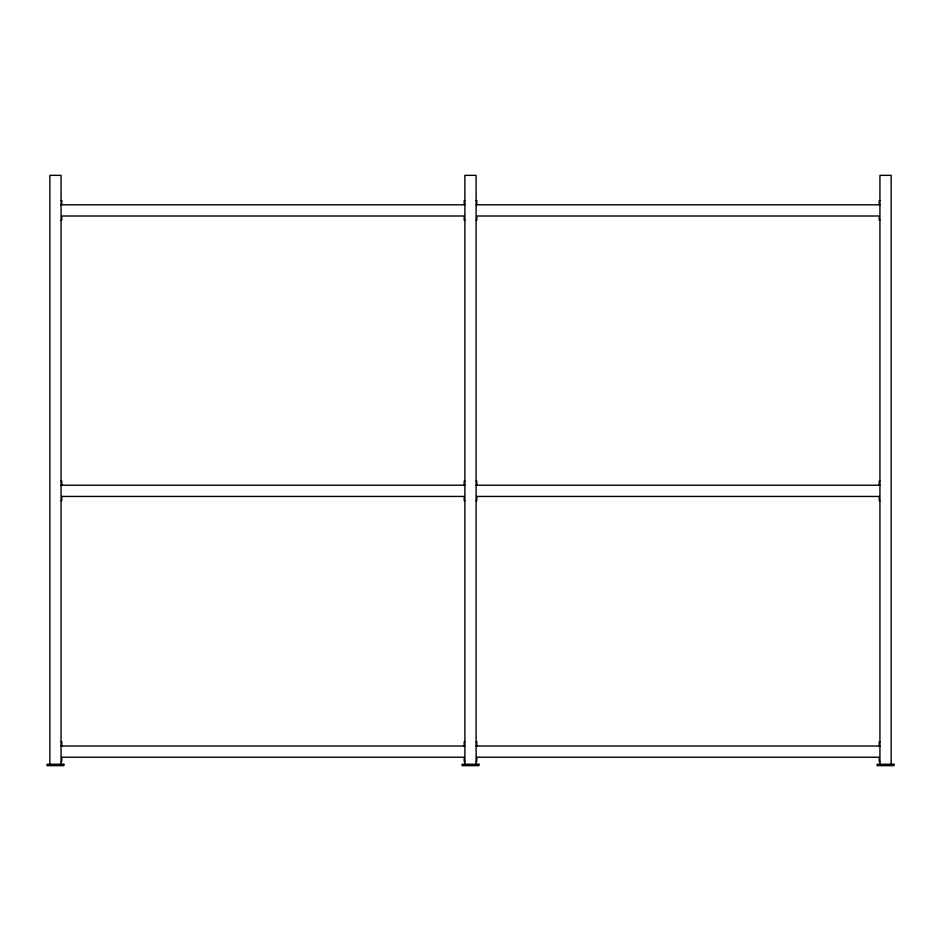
<?xml version="1.0" encoding="UTF-8"?>
<svg xmlns="http://www.w3.org/2000/svg" width="941" height="941" viewBox="0 0 941 941"><rect width="100%" height="100%" fill="white"/><g stroke="black" fill="none" stroke-linecap="round" stroke-linejoin="round"><path stroke-width="1.41" d="M61.071 200.586L61.777 200.586L61.777 204.797M464.889 200.586L464.195 200.586L464.195 204.797M476.111 200.586L476.805 200.586L476.805 204.797M879.929 200.586L879.223 200.586L879.223 204.797M61.071 204.797L464.889 204.797M476.111 204.797L879.929 204.797M61.071 220.218L61.777 220.218L61.777 216.007L464.195 216.007L464.195 220.218L464.889 220.218M476.111 220.218L476.805 220.218L476.805 216.007L879.223 216.007L879.223 220.218L879.929 220.218M61.071 481.016L61.777 481.016L61.777 485.227M464.889 481.016L464.195 481.016L464.195 485.227M476.111 481.016L476.805 481.016L476.805 485.227M879.929 481.016L879.223 481.016L879.223 485.227M61.071 485.227L464.889 485.227M476.111 485.227L879.929 485.227M61.071 500.647L61.777 500.647L61.777 496.436L464.195 496.436L464.195 500.647L464.889 500.647M476.111 500.647L476.805 500.647L476.805 496.436L879.223 496.436L879.223 500.647L879.929 500.647M61.071 741.814L61.777 741.814L61.777 746.025M464.889 741.814L464.195 741.814L464.195 746.025M476.111 741.814L476.805 741.814L476.805 746.025M879.929 741.814L879.223 741.814L879.223 746.025M61.071 746.025L464.889 746.025M476.111 746.025L879.929 746.025M61.071 761.445L61.777 761.445L61.777 757.234L464.195 757.234L464.195 761.445L464.889 761.445M476.111 761.445L476.805 761.445L476.805 757.234L879.223 757.234L879.223 761.445L879.929 761.445M891.151 764.257L891.151 175.344L879.929 175.344L879.929 764.257M476.111 764.257L476.111 175.344L464.889 175.344L464.889 764.257M61.071 764.257L61.071 175.344L49.849 175.344L49.849 764.257M63.87 764.257L47.05 764.257L47.05 765.656L63.87 765.656L63.87 764.257M478.91 764.257L462.09 764.257L462.09 765.656L478.91 765.656L478.91 764.257M893.95 764.257L877.13 764.257L877.13 765.656L893.95 765.656L893.95 764.257"/></g></svg>
